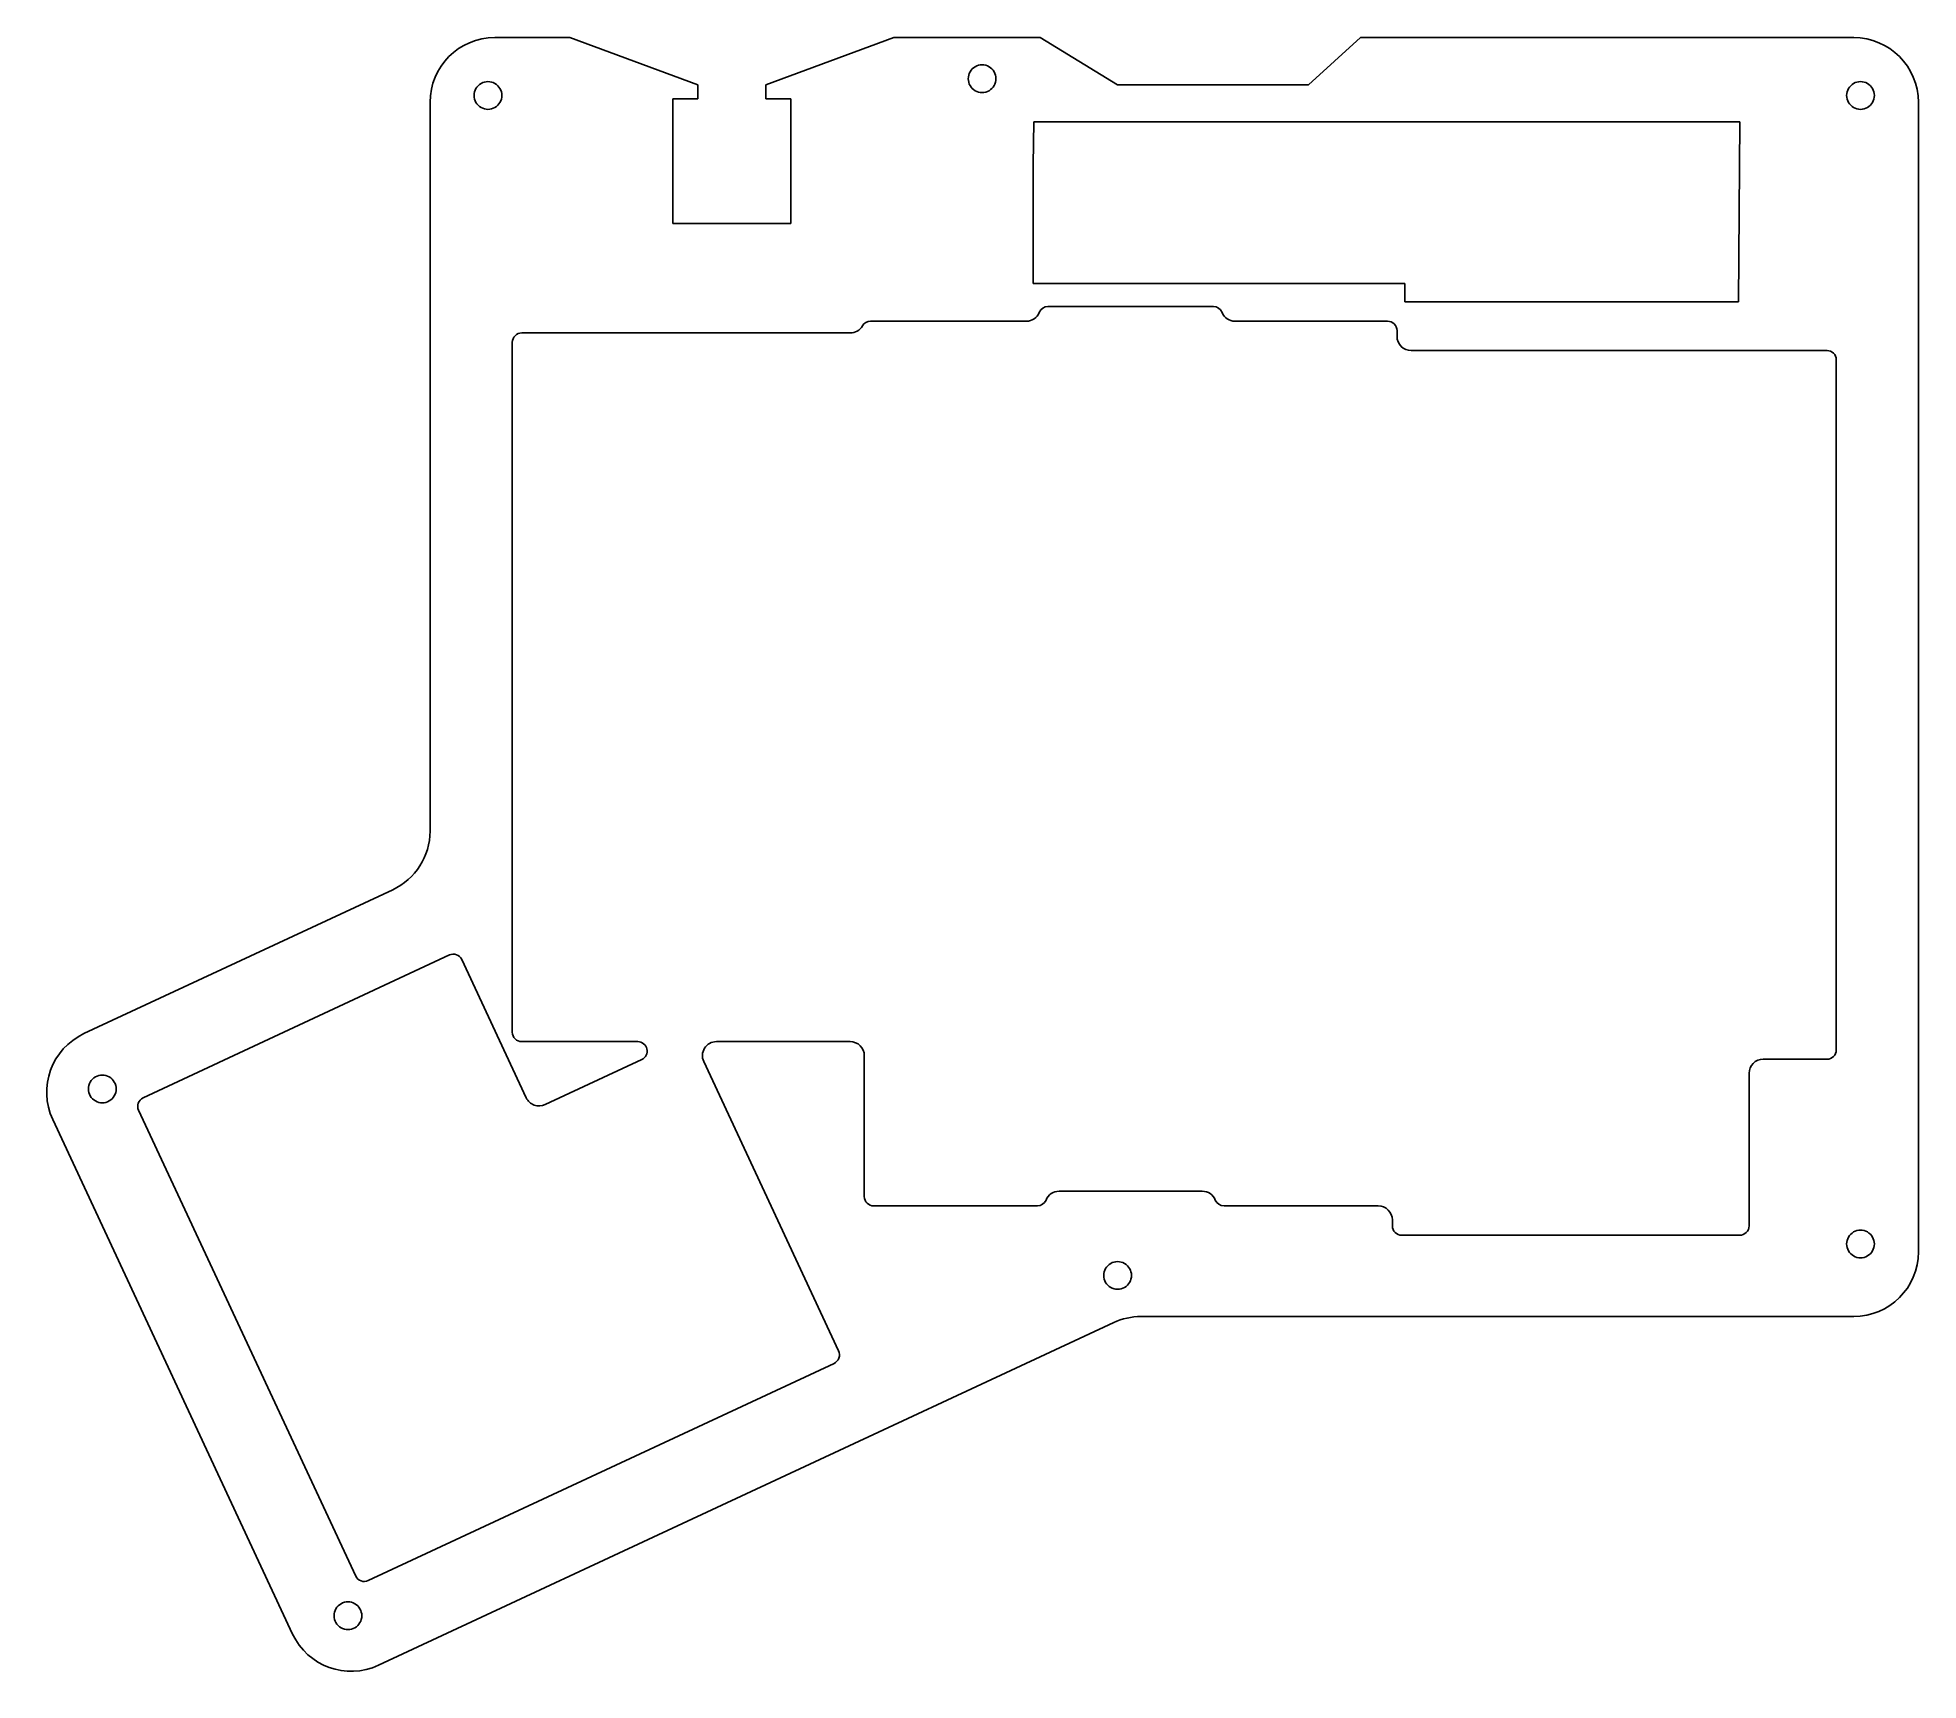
# Model space of a CAD drawing. Extents: x -1 to 203, y 69 to 247.
import ezdxf

# ---------------------------------------------------------------- set-up
doc = ezdxf.new("R2010")
doc.units = 0
doc.layers.add('Layer_1', color=7, linetype='CONTINUOUS')

msp = doc.modelspace()

# ---------------------------------------------------------------- linework, layer by layer
at = {"layer": 'Layer_1', "color": 7}
for p, q in [((56.614808, 247.168891), (48.501807, 247.168891)), ((70.494511, 242.055874), (56.614808, 247.168891)), ((91.717608, 247.168891), (77.837908, 242.055874)), ((107.534857, 247.168891), (91.717608, 247.168891)), ((115.906609, 242.055874), (107.534857, 247.168891)), ((142.215691, 247.168891), (136.59034, 242.055874)), ((195.588607, 247.168891), (142.215691, 247.168891)), ((102.755307, 242.723894), (102.755307, 242.723894)), ((102.755352, 242.723796), (102.755352, 242.723796)), ((49.272033, 240.905016), (49.272033, 240.905016)), ((67.780809, 227.055092), (67.780809, 240.555094)), ((67.780809, 240.555094), (70.488161, 240.555094)), ((70.488161, 240.555094), (70.494511, 242.055874)), ((77.833899, 240.555094), (80.551606, 240.555094)), ((80.551606, 240.555094), (80.551606, 227.055092)), ((136.59034, 242.055874), (115.906609, 242.055874)), ((197.824731, 240.905016), (197.824731, 240.905016)), ((41.501808, 240.168892), (41.501808, 161.280197)), ((202.588606, 115.738895), (202.588606, 240.168892)), ((106.846051, 238.055093), (106.780808, 233.402094)), ((118.780807, 238.055093), (106.846051, 238.055093)), ((183.279304, 238.055093), (118.780807, 238.055093)), ((183.106105, 218.555093), (183.279304, 238.055093)), ((106.780808, 233.402094), (106.780808, 220.555092)), ((80.551606, 227.055092), (67.780809, 227.055092)), ((106.780808, 220.555092), (146.999926, 220.555092)), ((146.999926, 220.555092), (146.999926, 218.555093)), ((108.385109, 218.060584), (126.281824, 218.060584)), ((146.999926, 218.555093), (183.106105, 218.555093)), ((128.636465, 216.473084), (145.146465, 216.473084)), ((50.404466, 139.511085), (50.404466, 214.187084)), ((37.459928, 154.935944), (4.049694, 139.357825)), ((44.944662, 147.380108), (51.922089, 132.416968)), ((63.979866, 138.495085), (51.420466, 138.495085)), ((53.947374, 131.679826), (64.409248, 136.558277)), ((88.504465, 121.731085), (88.504465, 136.971085)), ((71.118155, 136.327015), (85.71839, 105.016711)), ((184.262464, 135.066085), (184.262464, 118.556085)), ((7.530074, 133.369378), (7.530074, 133.369378)), ((0.66365, 130.055268), (26.628037, 74.373987)), ((107.231824, 120.715085), (89.520465, 120.715085)), ((183.246464, 117.540085), (146.670465, 117.540085)), ((197.824731, 116.590271), (197.824731, 116.590271)), ((117.418772, 113.183798), (117.418772, 113.183798)), ((35.930019, 70.987903), (115.497998, 108.083287)), ((118.455814, 108.738893), (195.588607, 108.738893)), ((34.116512, 76.353309), (34.116512, 76.353309))]:
    msp.add_line(p, q, dxfattribs=at)
for points in [[(48.501807, 247.168891), (44.635814, 247.168891), (41.501808, 244.034886), (41.501808, 240.168892)], [(202.588606, 240.168892), (202.588606, 244.034886), (199.454601, 247.168891), (195.588607, 247.168891)], [(102.005668, 244.023743), (101.541406, 244.291935), (100.969299, 244.291935), (100.505038, 244.023743)], [(102.005565, 244.023674), (101.541332, 244.291821), (100.969283, 244.291821), (100.50505, 244.023674)], [(48.522291, 242.204796), (48.058059, 242.472943), (47.486009, 242.472943), (47.021777, 242.204796)], [(100.505038, 244.023743), (100.040776, 243.755552), (99.754963, 243.259954), (99.755353, 242.723796)], [(99.755353, 242.723796), (99.754963, 242.187638), (100.040776, 241.69204), (100.505038, 241.423849)], [(100.50505, 244.023674), (100.040818, 243.755527), (99.75499, 243.260004), (99.755308, 242.723894)], [(99.755308, 242.723894), (99.75499, 242.187783), (100.040818, 241.692261), (100.50505, 241.424113)], [(102.755307, 242.723894), (102.755626, 243.260004), (102.469797, 243.755527), (102.005565, 244.023674)], [(102.005565, 241.424113), (102.469797, 241.692261), (102.755626, 242.187783), (102.755307, 242.723894)], [(102.755352, 242.723796), (102.755742, 243.259954), (102.469929, 243.755552), (102.005668, 244.023743)], [(102.005668, 241.423849), (102.469929, 241.69204), (102.755742, 242.187638), (102.755352, 242.723796)], [(197.074988, 242.204796), (196.610756, 242.472943), (196.038706, 242.472943), (195.574474, 242.204796)], [(47.021777, 242.204796), (46.557544, 241.936649), (46.271716, 241.441126), (46.272034, 240.905016)], [(46.272034, 240.905016), (46.271716, 240.368905), (46.557544, 239.873382), (47.021777, 239.605235)], [(49.272033, 240.905016), (49.272352, 241.441126), (48.986523, 241.936649), (48.522291, 242.204796)], [(48.522291, 239.605235), (48.986523, 239.873382), (49.272352, 240.368905), (49.272033, 240.905016)], [(77.837908, 242.055874), (77.836849, 241.555613), (77.84185, 241.055294), (77.833886, 240.555094)], [(100.505038, 241.423849), (100.969299, 241.155657), (101.541406, 241.155657), (102.005668, 241.423849)], [(100.50505, 241.424113), (100.969283, 241.155966), (101.541332, 241.155966), (102.005565, 241.424113)], [(195.574474, 242.204796), (195.110242, 241.936649), (194.824413, 241.441126), (194.824731, 240.905016)], [(194.824731, 240.905016), (194.824413, 240.368905), (195.110242, 239.873382), (195.574474, 239.605235)], [(197.824731, 240.905016), (197.825049, 241.441126), (197.53922, 241.936649), (197.074988, 242.204796)], [(197.074988, 239.605235), (197.53922, 239.873382), (197.825049, 240.368905), (197.824731, 240.905016)], [(47.021777, 239.605235), (47.486009, 239.337088), (48.058059, 239.337088), (48.522291, 239.605235)], [(195.574474, 239.605235), (196.038706, 239.337088), (196.610756, 239.337088), (197.074988, 239.605235)], [(107.443253, 217.425584), (107.598505, 217.809377), (107.971103, 218.060583), (108.385109, 218.060584)], [(126.281824, 218.060584), (126.69583, 218.060583), (127.068428, 217.809377), (127.22368, 217.425584)], [(86.980465, 215.203084), (87.524939, 215.203084), (88.028053, 215.493557), (88.300289, 215.965084)], [(88.300289, 215.965084), (88.48178, 216.279436), (88.817189, 216.473084), (89.180172, 216.473084)], [(89.180172, 216.473084), (89.180172, 216.473084), (106.030465, 216.473084), (106.030465, 216.473084)], [(106.030465, 216.473084), (106.651475, 216.473083), (107.210374, 216.849893), (107.443253, 217.425584)], [(127.22368, 217.425584), (127.456558, 216.849894), (128.015456, 216.473084), (128.636465, 216.473084)], [(145.146465, 216.473084), (145.415925, 216.473084), (145.674348, 216.366042), (145.864885, 216.175505)], [(145.864885, 216.175505), (146.055422, 215.984968), (146.162465, 215.726544), (146.162465, 215.457084)], [(50.404466, 214.187084), (50.404466, 214.456544), (50.511508, 214.714968), (50.702045, 214.905505)], [(50.702045, 214.905505), (50.892582, 215.096042), (51.151006, 215.203084), (51.420466, 215.203084)], [(51.420466, 215.203084), (51.420466, 215.203084), (86.980465, 215.203084), (86.980465, 215.203084)], [(146.162465, 215.457084), (146.162465, 215.457084), (146.162465, 214.822084), (146.162465, 214.822084)], [(146.162465, 214.822084), (146.162465, 214.417894), (146.323028, 214.030259), (146.608834, 213.744453)], [(146.608834, 213.744453), (146.894639, 213.458648), (147.282275, 213.298084), (147.686465, 213.298084)], [(147.686465, 213.298084), (147.686465, 213.298084), (192.698606, 213.298084), (192.698606, 213.298084)], [(192.698606, 213.298084), (192.963822, 213.298084), (193.218177, 213.192727), (193.405713, 213.005191)], [(193.405713, 213.005191), (193.59325, 212.817654), (193.698607, 212.5633), (193.698606, 212.298083)], [(193.698606, 212.298083), (193.698606, 212.298083), (193.698606, 137.590086), (193.698606, 137.590086)], [(41.501808, 161.280197), (41.501808, 158.559696), (39.925577, 156.085596), (37.459928, 154.935944)], [(10.445361, 132.413852), (10.445361, 132.413852), (43.594475, 147.871537), (43.594475, 147.871537)], [(43.594475, 147.871537), (44.103023, 148.108676), (44.707522, 147.888656), (44.944662, 147.380108)], [(4.049694, 139.357825), (0.545789, 137.724065), (-0.97021, 133.559127), (0.66365, 130.055268)], [(50.702045, 138.792665), (50.511508, 138.983202), (50.404466, 139.241625), (50.404466, 139.511085)], [(51.420466, 138.495085), (51.151006, 138.495085), (50.892582, 138.602128), (50.702045, 138.792665)], [(64.971783, 137.698989), (64.868673, 138.164085), (64.456255, 138.495085), (63.979866, 138.495085)], [(72.499367, 138.495085), (71.978584, 138.495085), (71.493856, 138.229154), (71.21404, 137.789929)], [(86.980465, 138.495085), (86.980465, 138.495085), (72.499367, 138.495085), (72.499367, 138.495085)], [(88.058096, 138.048716), (87.772291, 138.334521), (87.384655, 138.495085), (86.980465, 138.495085)], [(64.409248, 136.558277), (64.841003, 136.759608), (65.074893, 137.233892), (64.971783, 137.698989)], [(71.21404, 137.789929), (70.934223, 137.350705), (70.898062, 136.799006), (71.118155, 136.327015)], [(88.504465, 136.971085), (88.504465, 137.375275), (88.343902, 137.76291), (88.058096, 138.048716)], [(185.786464, 136.590085), (185.382274, 136.590085), (184.994639, 136.429521), (184.708833, 136.143716)], [(192.698606, 136.590085), (192.698606, 136.590085), (185.786464, 136.590085), (185.786464, 136.590085)], [(193.405713, 136.882978), (193.218177, 136.695442), (192.963822, 136.590085), (192.698606, 136.590085)], [(193.698606, 137.590086), (193.698607, 137.324869), (193.59325, 137.070515), (193.405713, 136.882978)], [(5.280074, 134.668416), (4.815973, 134.400467), (4.530074, 133.905277), (4.530074, 133.369378)], [(6.780074, 134.668416), (6.315972, 134.936366), (5.744176, 134.936366), (5.280074, 134.668416)], [(7.530074, 133.369378), (7.530074, 133.905277), (7.244176, 134.400467), (6.780074, 134.668416)], [(184.708833, 136.143716), (184.423028, 135.85791), (184.262464, 135.470275), (184.262464, 135.066085)], [(4.530074, 133.369378), (4.530074, 132.83348), (4.815972, 132.338289), (5.280074, 132.07034)], [(6.780074, 132.07034), (7.244176, 132.338289), (7.530074, 132.83348), (7.530074, 133.369378)], [(9.953932, 131.063664), (9.716793, 131.572212), (9.936813, 132.176711), (10.445361, 132.413852)], [(51.922089, 132.416968), (52.092908, 132.050648), (52.40225, 131.767188), (52.782065, 131.628947)], [(5.280074, 132.07034), (5.744176, 131.802391), (6.315972, 131.802391), (6.780074, 132.07034)], [(33.462497, 80.649374), (33.462497, 80.649374), (9.953932, 131.063664), (9.953932, 131.063664)], [(52.782065, 131.628947), (53.161879, 131.490705), (53.581054, 131.509007), (53.947374, 131.679826)], [(109.586465, 122.302585), (108.965456, 122.302585), (108.406558, 121.925776), (108.17368, 121.350085)], [(125.080465, 122.302585), (125.080465, 122.302585), (109.586465, 122.302585), (109.586465, 122.302585)], [(126.493253, 121.350085), (126.260374, 121.925777), (125.701475, 122.302586), (125.080465, 122.302585)], [(89.520465, 120.715085), (88.959344, 120.715085), (88.504465, 121.169964), (88.504465, 121.731085)], [(108.17368, 121.350085), (108.018428, 120.966292), (107.64583, 120.715086), (107.231824, 120.715085)], [(127.435108, 120.715085), (127.021103, 120.715086), (126.648505, 120.966292), (126.493253, 121.350085)], [(144.130465, 120.715085), (144.130465, 120.715085), (127.435108, 120.715085), (127.435108, 120.715085)], [(145.208095, 120.268716), (144.92229, 120.554521), (144.534655, 120.715085), (144.130465, 120.715085)], [(145.654465, 119.191085), (145.654465, 119.595275), (145.493901, 119.982911), (145.208095, 120.268716)], [(145.654465, 118.556085), (145.654465, 118.556085), (145.654465, 119.191085), (145.654465, 119.191085)], [(145.952044, 117.837665), (145.761507, 118.028202), (145.654465, 118.286625), (145.654465, 118.556085)], [(184.262464, 118.556085), (184.262464, 118.286625), (184.155422, 118.028202), (183.964885, 117.837665)], [(197.074988, 117.890051), (196.610756, 118.158198), (196.038706, 118.158198), (195.574474, 117.890051)], [(146.670465, 117.540085), (146.401005, 117.540085), (146.142581, 117.647128), (145.952044, 117.837665)], [(183.964885, 117.837665), (183.774348, 117.647128), (183.515924, 117.540085), (183.246464, 117.540085)], [(195.574474, 117.890051), (195.110242, 117.621904), (194.824413, 117.126381), (194.824731, 116.590271)], [(194.824731, 116.590271), (194.824413, 116.05416), (195.110242, 115.558638), (195.574474, 115.29049)], [(197.824731, 116.590271), (197.825049, 117.126381), (197.53922, 117.621904), (197.074988, 117.890051)], [(197.074988, 115.29049), (197.53922, 115.558638), (197.825049, 116.05416), (197.824731, 116.590271)], [(115.168515, 114.483578), (114.704283, 114.215431), (114.418454, 113.719908), (114.418773, 113.183798)], [(116.669029, 114.483578), (116.204797, 114.751725), (115.632748, 114.751725), (115.168515, 114.483578)], [(117.418772, 113.183798), (117.41909, 113.719908), (117.133262, 114.215431), (116.669029, 114.483578)], [(195.574474, 115.29049), (196.038706, 115.022343), (196.610756, 115.022343), (197.074988, 115.29049)], [(195.588607, 108.738893), (199.454601, 108.738893), (202.588606, 111.872901), (202.588606, 115.738895)], [(114.418773, 113.183798), (114.418454, 112.647687), (114.704283, 112.152164), (115.168515, 111.884017)], [(116.669029, 111.884017), (117.133262, 112.152164), (117.41909, 112.647687), (117.418772, 113.183798)], [(115.168515, 111.884017), (115.632748, 111.61587), (116.204797, 111.61587), (116.669029, 111.884017)], [(115.497998, 108.083287), (116.424256, 108.515119), (117.433837, 108.738893), (118.455814, 108.738893)], [(85.752309, 104.239837), (85.660148, 103.986628), (85.471175, 103.780399), (85.226961, 103.666521)], [(85.71839, 105.016711), (85.832269, 104.772497), (85.84447, 104.493047), (85.752309, 104.239837)], [(85.226961, 103.666521), (85.226961, 103.666521), (34.812684, 80.157964), (34.812684, 80.157964)], [(34.812684, 80.157964), (34.304141, 79.920822), (33.699644, 80.140834), (33.462497, 80.649374)], [(31.866511, 77.652347), (31.402409, 77.384398), (31.11651, 76.889207), (31.11651, 76.353309)], [(33.366512, 77.652347), (32.90241, 77.920297), (32.330613, 77.920297), (31.866511, 77.652347)], [(34.116512, 76.353309), (34.116512, 76.889207), (33.830614, 77.384398), (33.366512, 77.652347)], [(31.11651, 76.353309), (31.11651, 75.81741), (31.402409, 75.322219), (31.866511, 75.05427)], [(33.366512, 75.05427), (33.830614, 75.322219), (34.116512, 75.81741), (34.116512, 76.353309)], [(26.628037, 74.373987), (28.261775, 70.870401), (32.426298, 69.354444), (35.930019, 70.987903)], [(31.866511, 75.05427), (32.330613, 74.78632), (32.90241, 74.78632), (33.366512, 75.05427)]]:
    msp.add_open_spline(points, degree=3, dxfattribs=at)

doc.saveas('drawing.dxf')
